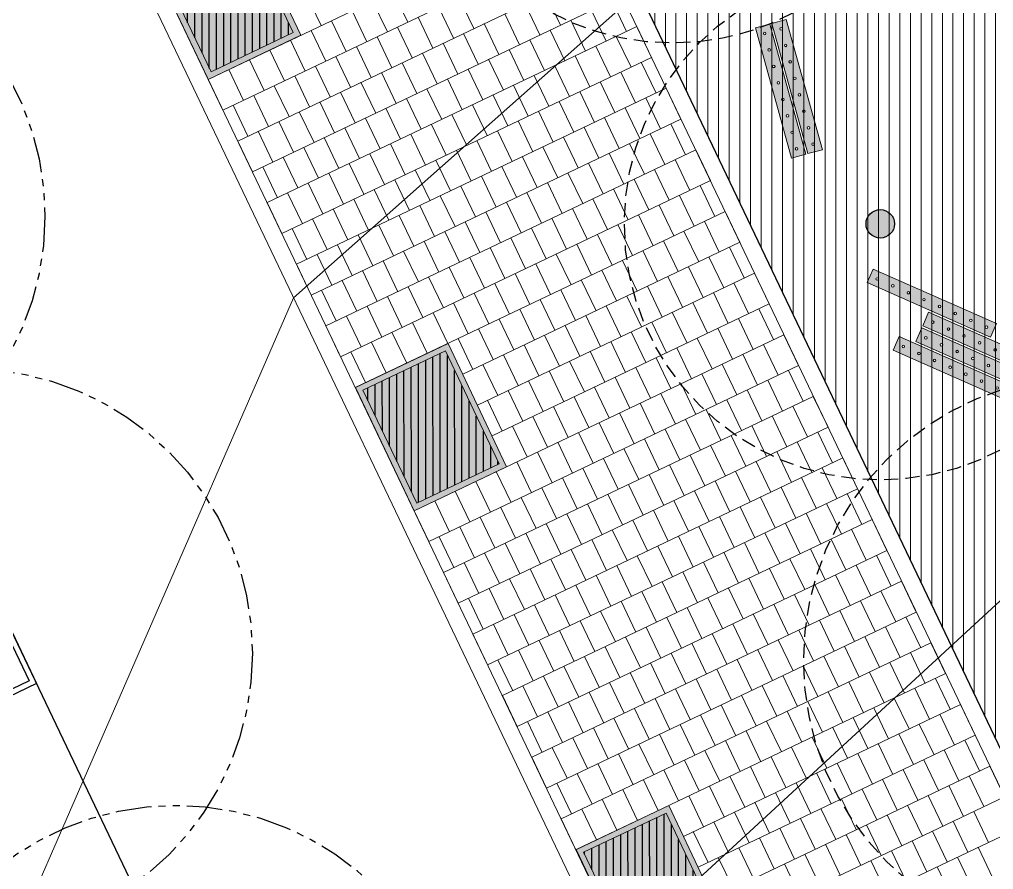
# Model space of a CAD drawing. Header units: metres. Extents: x 678805 to 1359287, y 2747329 to 5497370.
# Drawn here: x 679621.36 to 679638.48, y 2748601.5 to 2748616.43 of the extents above; entities that cross this region are included whole.
import ezdxf
from ezdxf.enums import TextEntityAlignment as Align

# ---------------------------------------------------------------- set-up
doc = ezdxf.new("R2010")
doc.units = ezdxf.units.M
for name, pattern in [('XREF_MON_EIT SUPPORT$0$HIDDEN', [0.375, 0.25, -0.125]), ('XREF_MON_EIT SUPPORT$0$LIM ACERAS$0$PHANTOM2', [1.25, 0.625, -0.125, 0.125, -0.125, 0.125, -0.125]), ('XREF_MON_SFT_TREES$0$HIDDEN', [0.375, 0.25, -0.125])]:
    doc.linetypes.add(name, pattern=pattern)
for name, color, linetype in [('00_XREF_MON_HSC_PAVEMENT', 7, 'Continuous'), ('00_XREF_TWQ_BUILDINGS', 7, 'Continuous'), ('00_XREF_TWQ_SFT_TREES', 7, 'Continuous'), ('00_XREF_TWQ_URBAN CONTEXT', 7, 'Continuous'), ('XREF_MON_EIT SUPPORT$0$02-L-Material Change', 253, 'Continuous'), ('XREF_MON_EIT SUPPORT$0$L-Límite Acera', 9, 'Continuous'), ('XREF_MON_EIT SUPPORT$0$SL_TREE_CANOPY_', 254, 'XREF_MON_EIT SUPPORT$0$HIDDEN'), ('XREF_MON_EIT SUPPORT$0$SL_TREE_TRUNK_', 254, 'Continuous'), ('XREF_MON_EIT SUPPORT$0$SL_Trees_out_of_scope_', 254, 'Continuous'), ('XREF_MON_GENERAL_LAYOUT$0$02-L-Edge Line Step -10cm', 6, 'Continuous'), ('XREF_MON_HSC_PAVEMENT$0$03-TR-Tree Pit_Green', 74, 'Continuous'), ('XREF_MON_SFT_TREES$0$SL_TREE_CANOPY', 251, 'XREF_MON_SFT_TREES$0$HIDDEN'), ('XREF_MON_SFT_TREES$0$SL_TREE_TRUNK', 251, 'Continuous'), ('XREF_MON_URBAN CONTEXT$0$XREF_MON_EIT SUPPORT', 7, 'Continuous')]:
    doc.layers.add(name, color=color, linetype=linetype)
for name, color, linetype, true_color in [('02-L-Waterfeatures 01', 7, 'Continuous', 0x4da6ff), ('XREF_MON_HSC_PAVEMENT$0$03-TR-Tree Pit_White', 7, 'Continuous', 0xfcfcfc), ('XREF_MON_SFT_TREES$0$SL_TREE_CERCIDIUM_FLORIDUM', 7, 'Continuous', 0xe0e000), ('XREF_MON_SFT_TREES$0$SL_TREE_ZIZIPHUS_SPINA', 7, 'Continuous', 0xc6d408)]:
    doc.layers.add(name, color=color, linetype=linetype, true_color=true_color)
for name, color, linetype, lineweight in [('XREF_MON_GENERAL_LAYOUT$0$02-L-Level Curves 0.25-0.75m', 33, 'Continuous', 5), ('XREF_MON_GENERAL_LAYOUT$0$02-L-Material Change', 251, 'Continuous', 5), ('XREF_MON_GENERAL_LAYOUT$0$04-BK-Tree Pit', 6, 'Continuous', 5), ('XREF_MON_HSC_FURNITURE$0$03-PG-CBIncluded', 8, 'Continuous', 5), ('XREF_MON_HSC_PAVEMENT$0$04-BK-Tree Pit', 6, 'Continuous', 5)]:
    doc.layers.add(name, color=color, linetype=linetype, lineweight=lineweight)
for name, color, linetype, lineweight, true_color in [('XREF_MON_HSC_PAVEMENT$0$02-L-Joints-Paviment_07_Precast Concrete Blocks 60X40', 7, 'Continuous', 5, 0x999999), ('XREF_MON_HSC_PAVEMENT$0$03-TR-Pavement_01_Compacted Ground', 7, 'Continuous', 5, 0x5a4f30), ('XREF_MON_HSC_PAVEMENT$0$03-TR-Pavement_07_Precast Concrete Blocks 60X40', 7, 'Continuous', 5, 0x999999)]:
    doc.layers.add(name, color=color, linetype=linetype, lineweight=lineweight, true_color=true_color)
doc.layers.get('XREF_MON_SFT_TREES$0$SL_TREE_CERCIDIUM_FLORIDUM').off()
doc.layers.get('XREF_MON_SFT_TREES$0$SL_TREE_ZIZIPHUS_SPINA').off()
doc.styles.add('XREF_MON_GENERAL_LAYOUT$0$Standard', font='arial.ttf')

# ---------------------------------------------------------------- blocks, each defined once
blk = doc.blocks.new('XREF_MON_EIT SUPPORT$0$ALCORQUE 1.8X1.8 con borde')
at = {"layer": 'XREF_MON_EIT SUPPORT$0$02-L-Material Change', "color": 254}
for points in [[(679587.386, 2748672.469), (679589.192, 2748673.329), (679590.051, 2748671.523), (679588.245, 2748670.663), (679587.386, 2748672.469)], [(679587.519, 2748672.422), (679589.145, 2748673.195), (679589.918, 2748671.57), (679588.293, 2748670.796), (679587.519, 2748672.422)]]:
    blk.add_lwpolyline(points, dxfattribs=at)
blk = doc.blocks.new('XREF_MON_EIT SUPPORT$0$trees_outofboundaries')
at = {"layer": 'XREF_MON_EIT SUPPORT$0$SL_TREE_TRUNK_'}
h = blk.add_hatch(color=256, dxfattribs=at)
h.dxf.hatch_style = 1
edge = h.paths.add_edge_path()
edge.add_arc((0, 0), 0.25, 0, 360)
at = {"layer": 'XREF_MON_EIT SUPPORT$0$SL_TREE_CANOPY_', "linetype": 'XREF_MON_EIT SUPPORT$0$LIM ACERAS$0$PHANTOM2'}
blk.add_circle((0, 0), 5, dxfattribs=at)
at = {"layer": 'XREF_MON_EIT SUPPORT$0$SL_TREE_TRUNK_'}
blk.add_circle((0, 0), 0.25, dxfattribs=at)
blk = doc.blocks.new('XREF_MON_EIT SUPPORT')
at = {"layer": 'XREF_MON_EIT SUPPORT$0$L-Límite Acera'}
blk.add_lwpolyline([(679661.275, 2748521.8), (679593.359, 2748664.016)], dxfattribs=at)
at = {"layer": 'XREF_MON_EIT SUPPORT$0$02-L-Material Change', "color": 254, "rotation": 0.08615458346817939}
blk.add_blockref('XREF_MON_EIT SUPPORT$0$ALCORQUE 1.8X1.8 con borde', (4165.498, -1085.54), dxfattribs=at)
at = {"layer": 'XREF_MON_EIT SUPPORT$0$SL_Trees_out_of_scope_'}
for p in [(679616.803, 2748612.973), (679620.451, 2748605.296), (679624.107, 2748597.622)]:
    blk.add_blockref('XREF_MON_EIT SUPPORT$0$trees_outofboundaries', p, dxfattribs=at)
blk = doc.blocks.new('XREF_MON_URBAN CONTEXT')
at = {"layer": 'XREF_MON_URBAN CONTEXT$0$XREF_MON_EIT SUPPORT'}
blk.add_blockref('XREF_MON_EIT SUPPORT', (0, 0), dxfattribs=at)
blk = doc.blocks.new('XREF_MON_SFT_TREES$0$Ziziphus_spina_christi')
h = blk.add_hatch()
h.set_pattern_fill('ANSI31', color=256, scale=0.1)
edge = h.paths.add_edge_path()
edge.add_arc((0, 0), 5, 0, 360)
at = {"layer": 'XREF_MON_SFT_TREES$0$SL_TREE_TRUNK'}
h = blk.add_hatch(color=256, dxfattribs=at)
h.dxf.hatch_style = 1
edge = h.paths.add_edge_path()
edge.add_arc((0, 0), 0.25, 0, 360)
at = {"layer": 'XREF_MON_SFT_TREES$0$SL_TREE_CANOPY', "linetype": 'XREF_MON_SFT_TREES$0$HIDDEN'}
blk.add_circle((0, 0), 5, dxfattribs=at)
at = {"layer": 'XREF_MON_SFT_TREES$0$SL_TREE_TRUNK'}
blk.add_circle((0, 0), 0.25, dxfattribs=at)
blk = doc.blocks.new('XREF_MON_SFT_TREES$0$cercidium_floridum')
h = blk.add_hatch()
h.set_pattern_fill('ANSI31', color=256, scale=0.1)
edge = h.paths.add_edge_path()
edge.add_arc((0, 0), 4.5, -25.4481, 334.5519)
at = {"layer": 'XREF_MON_SFT_TREES$0$SL_TREE_TRUNK'}
h = blk.add_hatch(color=256, dxfattribs=at)
h.dxf.hatch_style = 1
edge = h.paths.add_edge_path()
edge.add_arc((0, 0), 0.25, 0, 360)
at = {"layer": 'XREF_MON_SFT_TREES$0$SL_TREE_CANOPY', "linetype": 'XREF_MON_SFT_TREES$0$HIDDEN'}
blk.add_circle((0, 0), 4.5, dxfattribs=at)
at = {"layer": 'XREF_MON_SFT_TREES$0$SL_TREE_TRUNK'}
blk.add_circle((0, 0), 0.25, dxfattribs=at)
blk = doc.blocks.new('XREF_MON_SFT_TREES')
at = {"layer": 'XREF_MON_SFT_TREES$0$SL_TREE_CERCIDIUM_FLORIDUM', "rotation": 25.44812939262281}
for p in [(679632.839, 2748620.516), (679636.491, 2748612.841)]:
    blk.add_blockref('XREF_MON_SFT_TREES$0$cercidium_floridum', p, dxfattribs=at)
at = {"layer": 'XREF_MON_SFT_TREES$0$SL_TREE_ZIZIPHUS_SPINA', "rotation": 25.44812939262281}
blk.add_blockref('XREF_MON_SFT_TREES$0$Ziziphus_spina_christi', (679640.144, 2748605.166), dxfattribs=at)
blk = doc.blocks.new('XREF_MON_HSC_PAVEMENT$0$ALCORQUE RECTANGULAR')
at = {"layer": 'XREF_MON_HSC_PAVEMENT$0$03-TR-Tree Pit_Green', "ltscale": 0.3}
h = blk.add_hatch(dxfattribs=at)
h.set_pattern_fill('ANSI31', color=256, scale=0.04, angle=-45)
h.set_pattern_definition([(360, (-2068898.16958, 3428624.0145), (3e-17, 0.127), [])])
h.paths.add_polyline_path([(679903.391, 2748647.421), (679902.702, 2748648.869), (679904.689, 2748649.814), (679905.377, 2748648.367)])
at = {"layer": 'XREF_MON_HSC_PAVEMENT$0$03-TR-Tree Pit_White'}
h = blk.add_hatch(color=256, dxfattribs=at)
h.dxf.hatch_style = 1
h.paths.add_polyline_path([(679903.344, 2748647.288), (679902.569, 2748648.916), (679904.736, 2748649.947), (679905.511, 2748648.319)])
blk = doc.blocks.new('XREF_MON_HSC_PAVEMENT')
at = {"layer": 'XREF_MON_HSC_PAVEMENT$0$03-TR-Pavement_01_Compacted Ground', "linetype": 'Continuous'}
h = blk.add_hatch(dxfattribs=at)
h.set_pattern_fill('ANSI31', color=256, scale=0.059, angle=45)
h.set_pattern_definition([(90, (652974.11672, 2717198.73223), (-0.187325, 0), [])])
h.paths.add_polyline_path([(679627.965, 2748648.126), (679619.306, 2748644.028), (679624.438, 2748633.281), (679643.219, 2748642.218), (679635.325, 2748666.118), (679612.376, 2748658.539), (679613.109, 2748657.004), (679621.777, 2748661.129)])
h.paths.add_polyline_path([(679643.184, 2748627.108), (679645.247, 2748622.773), (679640.913, 2748620.711), (679638.85, 2748625.045)])
h.paths.add_polyline_path([(679649.344, 2748581.128), (679662.013, 2748585.317), (679645.021, 2748636.762), (679626.168, 2748629.658)])
at = {"layer": 'XREF_MON_HSC_PAVEMENT$0$02-L-Joints-Paviment_07_Precast Concrete Blocks 60X40'}
for points in [[(679626.404, 2748616.866), (679626.662, 2748616.325)], [(679627.926, 2748616.926), (679628.185, 2748616.385)], [(679629.088, 2748616.814), (679629.346, 2748616.273)], [(679630.611, 2748616.875), (679630.869, 2748616.333)], [(679627.565, 2748616.754), (679627.824, 2748616.213)], [(679628.727, 2748616.643), (679628.985, 2748616.101)], [(679630.249, 2748616.703), (679630.508, 2748616.161)], [(679631.772, 2748616.763), (679632.031, 2748616.221)], [(679627.204, 2748616.582), (679627.463, 2748616.041)], [(679628.366, 2748616.471), (679628.624, 2748615.929)], [(679629.888, 2748616.531), (679630.147, 2748615.989)], [(679631.411, 2748616.591), (679631.67, 2748616.049)], [(679626.843, 2748616.41), (679627.101, 2748615.869)], [(679628.004, 2748616.299), (679628.263, 2748615.757)], [(679629.527, 2748616.359), (679629.786, 2748615.817)], [(679631.05, 2748616.419), (679631.308, 2748615.878)], [(679632.211, 2748616.307), (679632.47, 2748615.766)], [(679626.482, 2748616.239), (679626.74, 2748615.697)], [(679627.643, 2748616.127), (679627.902, 2748615.585)], [(679629.166, 2748616.187), (679629.424, 2748615.646)], [(679630.689, 2748616.247), (679630.947, 2748615.706)], [(679631.85, 2748616.135), (679632.109, 2748615.594)], [(679626.12, 2748616.067), (679626.379, 2748615.525)], [(679627.282, 2748615.955), (679627.541, 2748615.414)], [(679628.805, 2748616.015), (679629.063, 2748615.474)], [(679630.327, 2748616.075), (679630.586, 2748615.534)], [(679631.489, 2748615.964), (679631.748, 2748615.422)], [(679625.759, 2748615.895), (679626.018, 2748615.353)], [(679626.921, 2748615.783), (679627.179, 2748615.242)], [(679628.444, 2748615.843), (679628.702, 2748615.302)], [(679629.966, 2748615.903), (679630.225, 2748615.362)], [(679631.128, 2748615.792), (679631.386, 2748615.25)], [(679625.398, 2748615.723), (679625.657, 2748615.182)], [(679626.56, 2748615.611), (679626.818, 2748615.07)], [(679628.082, 2748615.671), (679628.341, 2748615.13)], [(679629.605, 2748615.732), (679629.864, 2748615.19)], [(679630.767, 2748615.62), (679631.025, 2748615.078)], [(679632.289, 2748615.68), (679632.548, 2748615.139)], [(679625.037, 2748615.551), (679625.295, 2748615.01)], [(679626.198, 2748615.439), (679626.457, 2748614.898)], [(679627.721, 2748615.5), (679627.98, 2748614.958)], [(679629.244, 2748615.56), (679629.502, 2748615.018)], [(679630.405, 2748615.448), (679630.664, 2748614.906)], [(679631.928, 2748615.508), (679632.187, 2748614.967)], [(679624.676, 2748615.379), (679624.934, 2748614.838)], [(679625.837, 2748615.267), (679626.096, 2748614.726)], [(679627.36, 2748615.328), (679627.619, 2748614.786)], [(679628.883, 2748615.388), (679629.141, 2748614.846)], [(679630.044, 2748615.276), (679630.303, 2748614.735)], [(679631.567, 2748615.336), (679631.825, 2748614.795)], [(679625.476, 2748615.096), (679625.735, 2748614.554)], [(679626.999, 2748615.156), (679627.257, 2748614.614)], [(679628.521, 2748615.216), (679628.78, 2748614.674)], [(679629.683, 2748615.104), (679629.942, 2748614.563)], [(679631.206, 2748615.164), (679631.464, 2748614.623)], [(679632.728, 2748615.224), (679632.987, 2748614.683)], [(679625.115, 2748614.924), (679625.373, 2748614.382)], [(679626.638, 2748614.984), (679626.896, 2748614.442)], [(679628.16, 2748615.044), (679628.419, 2748614.503)], [(679629.322, 2748614.932), (679629.58, 2748614.391)], [(679630.845, 2748614.992), (679631.103, 2748614.451)], [(679632.367, 2748615.053), (679632.626, 2748614.511)], [(679626.276, 2748614.812), (679626.535, 2748614.271)], [(679627.799, 2748614.872), (679628.058, 2748614.331)], [(679628.961, 2748614.76), (679629.219, 2748614.219)], [(679630.483, 2748614.821), (679630.742, 2748614.279)], [(679632.006, 2748614.881), (679632.265, 2748614.339)], [(679625.915, 2748614.64), (679626.174, 2748614.099)], [(679627.438, 2748614.7), (679627.696, 2748614.159)], [(679628.599, 2748614.589), (679628.858, 2748614.047)], [(679630.122, 2748614.649), (679630.381, 2748614.107)], [(679631.645, 2748614.709), (679631.903, 2748614.167)], [(679632.806, 2748614.597), (679633.065, 2748614.056)], [(679625.554, 2748614.468), (679625.813, 2748613.927)], [(679627.077, 2748614.528), (679627.335, 2748613.987)], [(679628.238, 2748614.417), (679628.497, 2748613.875)], [(679629.761, 2748614.477), (679630.02, 2748613.935)], [(679631.284, 2748614.537), (679631.542, 2748613.995)], [(679632.445, 2748614.425), (679632.704, 2748613.884)], [(679625.193, 2748614.296), (679625.451, 2748613.755)], [(679626.716, 2748614.357), (679626.974, 2748613.815)], [(679627.877, 2748614.245), (679628.136, 2748613.703)], [(679629.4, 2748614.305), (679629.658, 2748613.763)], [(679630.923, 2748614.365), (679631.181, 2748613.824)], [(679632.084, 2748614.253), (679632.343, 2748613.712)], [(679626.354, 2748614.185), (679626.613, 2748613.643)], [(679627.516, 2748614.073), (679627.774, 2748613.531)], [(679629.039, 2748614.133), (679629.297, 2748613.592)], [(679630.561, 2748614.193), (679630.82, 2748613.652)], [(679631.723, 2748614.081), (679631.981, 2748613.54)], [(679633.246, 2748614.142), (679633.504, 2748613.6)], [(679625.993, 2748614.013), (679626.252, 2748613.471)], [(679627.155, 2748613.901), (679627.413, 2748613.36)], [(679628.677, 2748613.961), (679628.936, 2748613.42)], [(679630.2, 2748614.021), (679630.459, 2748613.48)], [(679631.362, 2748613.91), (679631.62, 2748613.368)], [(679632.884, 2748613.97), (679633.143, 2748613.428)], [(679625.632, 2748613.841), (679625.891, 2748613.299)], [(679626.793, 2748613.729), (679627.052, 2748613.188)], [(679628.316, 2748613.789), (679628.575, 2748613.248)], [(679629.839, 2748613.849), (679630.098, 2748613.308)], [(679631, 2748613.738), (679631.259, 2748613.196)], [(679632.523, 2748613.798), (679632.782, 2748613.256)], [(679626.432, 2748613.557), (679626.691, 2748613.016)], [(679627.955, 2748613.617), (679628.214, 2748613.076)], [(679629.478, 2748613.678), (679629.736, 2748613.136)], [(679630.639, 2748613.566), (679630.898, 2748613.024)], [(679632.162, 2748613.626), (679632.421, 2748613.085)], [(679626.071, 2748613.385), (679626.33, 2748612.844)], [(679627.594, 2748613.446), (679627.852, 2748612.904)], [(679629.117, 2748613.506), (679629.375, 2748612.964)], [(679630.278, 2748613.394), (679630.537, 2748612.852)], [(679631.801, 2748613.454), (679632.059, 2748612.913)], [(679633.324, 2748613.514), (679633.582, 2748612.973)], [(679625.71, 2748613.214), (679625.968, 2748612.672)], [(679627.233, 2748613.274), (679627.491, 2748612.732)], [(679628.755, 2748613.334), (679629.014, 2748612.792)], [(679629.917, 2748613.222), (679630.175, 2748612.681)], [(679631.44, 2748613.282), (679631.698, 2748612.741)], [(679632.962, 2748613.342), (679633.221, 2748612.801)], [(679626.871, 2748613.102), (679627.13, 2748612.56)], [(679628.394, 2748613.162), (679628.653, 2748612.62)], [(679629.556, 2748613.05), (679629.814, 2748612.509)], [(679631.078, 2748613.11), (679631.337, 2748612.569)], [(679632.601, 2748613.17), (679632.86, 2748612.629)], [(679633.763, 2748613.059), (679634.021, 2748612.517)], [(679626.51, 2748612.93), (679626.769, 2748612.388)], [(679628.033, 2748612.99), (679628.292, 2748612.449)], [(679629.195, 2748612.878), (679629.453, 2748612.337)], [(679630.717, 2748612.938), (679630.976, 2748612.397)], [(679632.24, 2748612.999), (679632.499, 2748612.457)], [(679633.402, 2748612.887), (679633.66, 2748612.345)], [(679626.149, 2748612.758), (679626.408, 2748612.217)], [(679627.672, 2748612.818), (679627.93, 2748612.277)], [(679628.833, 2748612.706), (679629.092, 2748612.165)], [(679630.356, 2748612.767), (679630.615, 2748612.225)], [(679631.879, 2748612.827), (679632.137, 2748612.285)], [(679633.04, 2748612.715), (679633.299, 2748612.174)], [(679627.311, 2748612.646), (679627.569, 2748612.105)], [(679628.472, 2748612.535), (679628.731, 2748611.993)], [(679629.995, 2748612.595), (679630.253, 2748612.053)], [(679631.518, 2748612.655), (679631.776, 2748612.113)], [(679632.679, 2748612.543), (679632.938, 2748612.002)], [(679626.949, 2748612.474), (679627.208, 2748611.933)], [(679628.111, 2748612.363), (679628.37, 2748611.821)], [(679629.634, 2748612.423), (679629.892, 2748611.881)], [(679631.156, 2748612.483), (679631.415, 2748611.942)], [(679632.318, 2748612.371), (679632.577, 2748611.83)], [(679633.841, 2748612.431), (679634.099, 2748611.89)], [(679626.588, 2748612.303), (679626.847, 2748611.761)], [(679627.75, 2748612.191), (679628.008, 2748611.649)], [(679629.273, 2748612.251), (679629.531, 2748611.709)], [(679630.795, 2748612.311), (679631.054, 2748611.77)], [(679631.957, 2748612.199), (679632.215, 2748611.658)], [(679633.479, 2748612.259), (679633.738, 2748611.718)], [(679626.227, 2748612.131), (679626.486, 2748611.589)], [(679627.389, 2748612.019), (679627.647, 2748611.477)], [(679628.911, 2748612.079), (679629.17, 2748611.538)], [(679630.434, 2748612.139), (679630.693, 2748611.598)], [(679631.596, 2748612.027), (679631.854, 2748611.486)], [(679633.118, 2748612.088), (679633.377, 2748611.546)], [(679627.027, 2748611.847), (679627.286, 2748611.306)], [(679628.55, 2748611.907), (679628.809, 2748611.366)], [(679630.073, 2748611.967), (679630.331, 2748611.426)], [(679631.234, 2748611.856), (679631.493, 2748611.314)], [(679632.757, 2748611.916), (679633.016, 2748611.374)], [(679634.28, 2748611.976), (679634.538, 2748611.434)], [(679626.666, 2748611.675), (679626.925, 2748611.134)], [(679628.189, 2748611.735), (679628.447, 2748611.194)], [(679629.712, 2748611.795), (679629.97, 2748611.254)], [(679630.873, 2748611.684), (679631.132, 2748611.142)], [(679632.396, 2748611.744), (679632.654, 2748611.202)], [(679633.919, 2748611.804), (679634.177, 2748611.263)], [(679627.828, 2748611.563), (679628.086, 2748611.022)], [(679629.35, 2748611.624), (679629.609, 2748611.082)], [(679630.512, 2748611.512), (679630.771, 2748610.97)], [(679632.035, 2748611.572), (679632.293, 2748611.031)], [(679633.557, 2748611.632), (679633.816, 2748611.091)], [(679627.467, 2748611.392), (679627.725, 2748610.85)], [(679628.989, 2748611.452), (679629.248, 2748610.91)], [(679630.151, 2748611.34), (679630.409, 2748610.799)], [(679631.674, 2748611.4), (679631.932, 2748610.859)], [(679633.196, 2748611.46), (679633.455, 2748610.919)], [(679634.358, 2748611.348), (679634.616, 2748610.807)], [(679627.105, 2748611.22), (679627.364, 2748610.678)], [(679628.628, 2748611.28), (679628.887, 2748610.738)], [(679629.79, 2748611.168), (679630.048, 2748610.627)], [(679631.312, 2748611.228), (679631.571, 2748610.687)], [(679632.835, 2748611.288), (679633.094, 2748610.747)], [(679633.997, 2748611.177), (679634.255, 2748610.635)], [(679626.744, 2748611.048), (679627.003, 2748610.506)], [(679628.267, 2748611.108), (679628.525, 2748610.566)], [(679629.428, 2748610.996), (679629.687, 2748610.455)], [(679630.951, 2748611.056), (679631.21, 2748610.515)], [(679632.474, 2748611.116), (679632.732, 2748610.575)], [(679633.635, 2748611.005), (679633.894, 2748610.463)], [(679627.906, 2748610.936), (679628.164, 2748610.395)], [(679629.067, 2748610.824), (679629.326, 2748610.283)], [(679630.59, 2748610.884), (679630.849, 2748610.343)], [(679632.113, 2748610.945), (679632.371, 2748610.403)], [(679633.274, 2748610.833), (679633.533, 2748610.291)], [(679634.797, 2748610.893), (679635.056, 2748610.352)], [(679627.545, 2748610.764), (679627.803, 2748610.223)], [(679630.229, 2748610.713), (679630.487, 2748610.171)], [(679631.752, 2748610.773), (679632.01, 2748610.231)], [(679632.913, 2748610.661), (679633.172, 2748610.12)], [(679634.436, 2748610.721), (679634.694, 2748610.18)], [(679627.183, 2748610.592), (679627.442, 2748610.051)], [(679629.868, 2748610.541), (679630.126, 2748609.999)], [(679631.39, 2748610.601), (679631.649, 2748610.059)], [(679632.552, 2748610.489), (679632.81, 2748609.948)], [(679634.075, 2748610.549), (679634.333, 2748610.008)], [(679629.506, 2748610.369), (679629.765, 2748609.827)], [(679631.029, 2748610.429), (679631.288, 2748609.888)], [(679632.191, 2748610.317), (679632.449, 2748609.776)], [(679633.713, 2748610.377), (679633.972, 2748609.836)], [(679630.668, 2748610.257), (679630.927, 2748609.716)], [(679631.829, 2748610.145), (679632.088, 2748609.604)], [(679633.352, 2748610.205), (679633.611, 2748609.664)], [(679634.875, 2748610.266), (679635.133, 2748609.724)], [(679630.307, 2748610.085), (679630.565, 2748609.544)], [(679631.468, 2748609.973), (679631.727, 2748609.432)], [(679632.991, 2748610.034), (679633.25, 2748609.492)], [(679634.514, 2748610.094), (679634.772, 2748609.552)], [(679629.946, 2748609.913), (679630.204, 2748609.372)], [(679631.107, 2748609.802), (679631.366, 2748609.26)], [(679632.63, 2748609.862), (679632.888, 2748609.32)], [(679634.153, 2748609.922), (679634.411, 2748609.38)], [(679635.314, 2748609.81), (679635.573, 2748609.269)], [(679629.584, 2748609.741), (679629.843, 2748609.2)], [(679630.746, 2748609.63), (679631.004, 2748609.088)], [(679632.269, 2748609.69), (679632.527, 2748609.148)], [(679633.791, 2748609.75), (679634.05, 2748609.209)], [(679634.953, 2748609.638), (679635.211, 2748609.097)], [(679630.385, 2748609.458), (679630.643, 2748608.916)], [(679631.907, 2748609.518), (679632.166, 2748608.977)], [(679633.43, 2748609.578), (679633.689, 2748609.037)], [(679634.592, 2748609.466), (679634.85, 2748608.925)], [(679630.024, 2748609.286), (679630.282, 2748608.745)], [(679631.546, 2748609.346), (679631.805, 2748608.805)], [(679633.069, 2748609.406), (679633.328, 2748608.865)], [(679634.231, 2748609.295), (679634.489, 2748608.753)], [(679631.185, 2748609.174), (679631.444, 2748608.633)], [(679632.708, 2748609.234), (679632.966, 2748608.693)], [(679633.869, 2748609.123), (679634.128, 2748608.581)], [(679635.392, 2748609.183), (679635.651, 2748608.641)], [(679630.824, 2748609.002), (679631.082, 2748608.461)], [(679632.347, 2748609.062), (679632.605, 2748608.521)], [(679633.508, 2748608.951), (679633.767, 2748608.409)], [(679635.031, 2748609.011), (679635.289, 2748608.469)], [(679630.463, 2748608.83), (679630.721, 2748608.289)], [(679631.985, 2748608.891), (679632.244, 2748608.349)], [(679633.147, 2748608.779), (679633.406, 2748608.237)], [(679634.67, 2748608.839), (679634.928, 2748608.298)], [(679635.831, 2748608.727), (679636.09, 2748608.186)], [(679630.101, 2748608.659), (679630.36, 2748608.117)], [(679631.624, 2748608.719), (679631.883, 2748608.177)], [(679632.786, 2748608.607), (679633.044, 2748608.066)], [(679634.308, 2748608.667), (679634.567, 2748608.126)], [(679635.47, 2748608.555), (679635.729, 2748608.014)], [(679629.74, 2748608.487), (679629.999, 2748607.945)], [(679631.263, 2748608.547), (679631.522, 2748608.005)], [(679632.425, 2748608.435), (679632.683, 2748607.894)], [(679633.947, 2748608.495), (679634.206, 2748607.954)], [(679635.109, 2748608.384), (679635.367, 2748607.842)], [(679629.379, 2748608.315), (679629.638, 2748607.773)], [(679630.902, 2748608.375), (679631.16, 2748607.834)], [(679632.063, 2748608.263), (679632.322, 2748607.722)], [(679633.586, 2748608.323), (679633.845, 2748607.782)], [(679629.018, 2748608.143), (679629.276, 2748607.602)], [(679630.541, 2748608.203), (679630.799, 2748607.662)], [(679631.702, 2748608.091), (679631.961, 2748607.55)], [(679633.225, 2748608.152), (679633.483, 2748607.61)], [(679634.748, 2748608.212), (679635.006, 2748607.67)], [(679635.909, 2748608.1), (679636.168, 2748607.558)], [(679628.657, 2748607.971), (679628.915, 2748607.43)], [(679630.179, 2748608.031), (679630.438, 2748607.49)], [(679631.341, 2748607.919), (679631.6, 2748607.378)], [(679632.864, 2748607.98), (679633.122, 2748607.438)], [(679634.386, 2748608.04), (679634.645, 2748607.498)], [(679635.548, 2748607.928), (679635.807, 2748607.387)], [(679628.296, 2748607.799), (679628.554, 2748607.258)], [(679629.818, 2748607.859), (679630.077, 2748607.318)], [(679630.98, 2748607.748), (679631.238, 2748607.206)], [(679632.503, 2748607.808), (679632.761, 2748607.266)], [(679634.025, 2748607.868), (679634.284, 2748607.326)], [(679635.187, 2748607.756), (679635.445, 2748607.215)], [(679629.457, 2748607.687), (679629.716, 2748607.146)], [(679630.619, 2748607.576), (679630.877, 2748607.034)], [(679632.141, 2748607.636), (679632.4, 2748607.094)], [(679633.664, 2748607.696), (679633.923, 2748607.155)], [(679634.826, 2748607.584), (679635.084, 2748607.043)], [(679636.348, 2748607.644), (679636.607, 2748607.103)], [(679629.096, 2748607.516), (679629.354, 2748606.974)], [(679630.257, 2748607.404), (679630.516, 2748606.862)], [(679631.78, 2748607.464), (679632.039, 2748606.923)], [(679633.303, 2748607.524), (679633.561, 2748606.983)], [(679634.464, 2748607.412), (679634.723, 2748606.871)], [(679635.987, 2748607.473), (679636.246, 2748606.931)], [(679628.735, 2748607.344), (679628.993, 2748606.802)], [(679629.896, 2748607.232), (679630.155, 2748606.691)], [(679631.419, 2748607.292), (679631.678, 2748606.751)], [(679632.942, 2748607.352), (679633.2, 2748606.811)], [(679634.103, 2748607.241), (679634.362, 2748606.699)], [(679635.626, 2748607.301), (679635.885, 2748606.759)], [(679629.535, 2748607.06), (679629.794, 2748606.519)], [(679631.058, 2748607.12), (679631.316, 2748606.579)], [(679632.581, 2748607.18), (679632.839, 2748606.639)], [(679633.742, 2748607.069), (679634.001, 2748606.527)], [(679635.265, 2748607.129), (679635.523, 2748606.587)], [(679636.426, 2748607.017), (679636.685, 2748606.476)], [(679629.174, 2748606.888), (679629.432, 2748606.347)], [(679630.697, 2748606.948), (679630.955, 2748606.407)], [(679632.219, 2748607.009), (679632.478, 2748606.467)], [(679633.381, 2748606.897), (679633.639, 2748606.355)], [(679634.904, 2748606.957), (679635.162, 2748606.415)], [(679636.065, 2748606.845), (679636.324, 2748606.304)], [(679628.813, 2748606.716), (679629.071, 2748606.175)], [(679630.335, 2748606.776), (679630.594, 2748606.235)], [(679631.858, 2748606.837), (679632.117, 2748606.295)], [(679633.02, 2748606.725), (679633.278, 2748606.183)], [(679634.542, 2748606.785), (679634.801, 2748606.244)], [(679635.704, 2748606.673), (679635.962, 2748606.132)], [(679629.974, 2748606.605), (679630.233, 2748606.063)], [(679631.497, 2748606.665), (679631.755, 2748606.123)], [(679632.658, 2748606.553), (679632.917, 2748606.012)], [(679634.181, 2748606.613), (679634.44, 2748606.072)], [(679635.343, 2748606.501), (679635.601, 2748605.96)], [(679636.865, 2748606.562), (679637.124, 2748606.02)], [(679629.613, 2748606.433), (679629.872, 2748605.891)], [(679631.136, 2748606.493), (679631.394, 2748605.951)], [(679632.297, 2748606.381), (679632.556, 2748605.84)], [(679633.82, 2748606.441), (679634.079, 2748605.9)], [(679634.982, 2748606.33), (679635.24, 2748605.788)], [(679636.504, 2748606.39), (679636.763, 2748605.848)], [(679629.252, 2748606.261), (679629.51, 2748605.719)], [(679630.775, 2748606.321), (679631.033, 2748605.78)], [(679631.936, 2748606.209), (679632.195, 2748605.668)], [(679633.459, 2748606.269), (679633.717, 2748605.728)], [(679634.62, 2748606.158), (679634.879, 2748605.616)], [(679636.143, 2748606.218), (679636.402, 2748605.676)], [(679630.413, 2748606.149), (679630.672, 2748605.608)], [(679631.575, 2748606.037), (679631.833, 2748605.496)], [(679633.098, 2748606.098), (679633.356, 2748605.556)], [(679634.259, 2748605.986), (679634.518, 2748605.444)], [(679635.782, 2748606.046), (679636.04, 2748605.504)], [(679630.052, 2748605.977), (679630.311, 2748605.436)], [(679631.214, 2748605.866), (679631.472, 2748605.324)], [(679632.736, 2748605.926), (679632.995, 2748605.384)], [(679635.421, 2748605.874), (679635.679, 2748605.333)], [(679636.943, 2748605.934), (679637.202, 2748605.393)], [(679629.691, 2748605.805), (679629.95, 2748605.264)], [(679630.853, 2748605.694), (679631.111, 2748605.152)], [(679632.375, 2748605.754), (679632.634, 2748605.212)], [(679633.898, 2748605.814), (679634.157, 2748605.272)], [(679635.06, 2748605.702), (679635.318, 2748605.161)], [(679636.582, 2748605.762), (679636.841, 2748605.221)], [(679629.33, 2748605.633), (679629.588, 2748605.092)], [(679630.491, 2748605.522), (679630.75, 2748604.98)], [(679632.014, 2748605.582), (679632.273, 2748605.04)], [(679633.537, 2748605.642), (679633.795, 2748605.101)], [(679634.698, 2748605.53), (679634.957, 2748604.989)], [(679636.221, 2748605.59), (679636.48, 2748605.049)], [(679637.383, 2748605.479), (679637.641, 2748604.937)], [(679630.13, 2748605.35), (679630.389, 2748604.808)], [(679631.653, 2748605.41), (679631.911, 2748604.869)], [(679633.176, 2748605.47), (679633.434, 2748604.929)], [(679634.337, 2748605.358), (679634.596, 2748604.817)], [(679635.86, 2748605.419), (679636.118, 2748604.877)], [(679637.021, 2748605.307), (679637.28, 2748604.765)], [(679629.769, 2748605.178), (679630.028, 2748604.637)], [(679631.292, 2748605.238), (679631.55, 2748604.697)], [(679632.814, 2748605.298), (679633.073, 2748604.757)], [(679633.976, 2748605.187), (679634.235, 2748604.645)], [(679635.499, 2748605.247), (679635.757, 2748604.705)], [(679636.66, 2748605.135), (679636.919, 2748604.594)], [(679630.93, 2748605.066), (679631.189, 2748604.525)], [(679632.453, 2748605.126), (679632.712, 2748604.585)], [(679633.615, 2748605.015), (679633.873, 2748604.473)], [(679635.137, 2748605.075), (679635.396, 2748604.533)], [(679636.299, 2748604.963), (679636.558, 2748604.422)], [(679630.569, 2748604.894), (679630.828, 2748604.353)], [(679632.092, 2748604.955), (679632.351, 2748604.413)], [(679633.254, 2748604.843), (679633.512, 2748604.301)], [(679634.776, 2748604.903), (679635.035, 2748604.361)], [(679635.938, 2748604.791), (679636.196, 2748604.25)], [(679637.461, 2748604.851), (679637.719, 2748604.31)], [(679630.208, 2748604.723), (679630.467, 2748604.181)], [(679631.731, 2748604.783), (679631.989, 2748604.241)], [(679632.892, 2748604.671), (679633.151, 2748604.129)], [(679634.415, 2748604.731), (679634.674, 2748604.19)], [(679635.577, 2748604.619), (679635.835, 2748604.078)], [(679637.099, 2748604.679), (679637.358, 2748604.138)], [(679629.847, 2748604.551), (679630.105, 2748604.009)], [(679631.37, 2748604.611), (679631.628, 2748604.069)], [(679632.531, 2748604.499), (679632.79, 2748603.958)], [(679634.054, 2748604.559), (679634.312, 2748604.018)], [(679635.215, 2748604.447), (679635.474, 2748603.906)], [(679636.738, 2748604.508), (679636.997, 2748603.966)], [(679631.008, 2748604.439), (679631.267, 2748603.897)], [(679632.17, 2748604.327), (679632.429, 2748603.786)], [(679633.693, 2748604.387), (679633.951, 2748603.846)], [(679634.854, 2748604.276), (679635.113, 2748603.734)], [(679636.377, 2748604.336), (679636.636, 2748603.794)], [(679637.9, 2748604.396), (679638.158, 2748603.854)], [(679630.647, 2748604.267), (679630.906, 2748603.726)], [(679631.809, 2748604.155), (679632.067, 2748603.614)], [(679633.332, 2748604.215), (679633.59, 2748603.674)], [(679634.493, 2748604.104), (679634.752, 2748603.562)], [(679636.016, 2748604.164), (679636.274, 2748603.622)], [(679637.539, 2748604.224), (679637.797, 2748603.683)], [(679630.286, 2748604.095), (679630.545, 2748603.554)], [(679631.448, 2748603.983), (679631.706, 2748603.442)], [(679632.97, 2748604.044), (679633.229, 2748603.502)], [(679634.132, 2748603.932), (679634.39, 2748603.39)], [(679635.655, 2748603.992), (679635.913, 2748603.451)], [(679637.177, 2748604.052), (679637.436, 2748603.511)], [(679631.086, 2748603.812), (679631.345, 2748603.27)], [(679632.609, 2748603.872), (679632.868, 2748603.33)], [(679633.771, 2748603.76), (679634.029, 2748603.218)], [(679635.293, 2748603.82), (679635.552, 2748603.279)], [(679636.816, 2748603.88), (679637.075, 2748603.339)], [(679637.978, 2748603.768), (679638.236, 2748603.227)], [(679630.725, 2748603.64), (679630.984, 2748603.098)], [(679632.248, 2748603.7), (679632.507, 2748603.158)], [(679633.409, 2748603.588), (679633.668, 2748603.047)], [(679634.932, 2748603.648), (679635.191, 2748603.107)], [(679636.455, 2748603.708), (679636.714, 2748603.167)], [(679637.616, 2748603.597), (679637.875, 2748603.055)], [(679630.364, 2748603.468), (679630.623, 2748602.926)], [(679631.887, 2748603.528), (679632.145, 2748602.986)], [(679634.571, 2748603.476), (679634.83, 2748602.935)], [(679636.094, 2748603.536), (679636.352, 2748602.995)], [(679637.255, 2748603.425), (679637.514, 2748602.883)], [(679631.526, 2748603.356), (679631.784, 2748602.815)], [(679633.048, 2748603.416), (679633.307, 2748602.875)], [(679634.21, 2748603.304), (679634.468, 2748602.763)], [(679635.733, 2748603.365), (679635.991, 2748602.823)], [(679636.894, 2748603.253), (679637.153, 2748602.711)], [(679638.417, 2748603.313), (679638.675, 2748602.772)], [(679631.164, 2748603.184), (679631.423, 2748602.643)], [(679632.687, 2748603.244), (679632.946, 2748602.703)], [(679633.849, 2748603.133), (679634.107, 2748602.591)], [(679635.371, 2748603.193), (679635.63, 2748602.651)], [(679636.533, 2748603.081), (679636.791, 2748602.54)], [(679638.056, 2748603.141), (679638.314, 2748602.6)], [(679630.803, 2748603.012), (679631.062, 2748602.471)], [(679632.326, 2748603.072), (679632.584, 2748602.531)], [(679633.487, 2748602.961), (679633.746, 2748602.419)], [(679635.01, 2748603.021), (679635.269, 2748602.479)], [(679636.172, 2748602.909), (679636.43, 2748602.368)], [(679637.694, 2748602.969), (679637.953, 2748602.428)], [(679631.965, 2748602.901), (679632.223, 2748602.359)], [(679633.126, 2748602.789), (679633.385, 2748602.247)], [(679634.649, 2748602.849), (679634.908, 2748602.308)], [(679635.811, 2748602.737), (679636.069, 2748602.196)], [(679637.333, 2748602.797), (679637.592, 2748602.256)], [(679631.604, 2748602.729), (679631.862, 2748602.187)], [(679634.288, 2748602.677), (679634.546, 2748602.136)], [(679635.449, 2748602.565), (679635.708, 2748602.024)], [(679636.972, 2748602.625), (679637.231, 2748602.084)], [(679631.242, 2748602.557), (679631.501, 2748602.015)], [(679633.927, 2748602.505), (679634.185, 2748601.964)], [(679635.088, 2748602.393), (679635.347, 2748601.852)], [(679636.611, 2748602.454), (679636.869, 2748601.912)], [(679638.134, 2748602.514), (679638.392, 2748601.972)], [(679630.881, 2748602.385), (679631.14, 2748601.843)], [(679633.565, 2748602.333), (679633.824, 2748601.792)], [(679634.727, 2748602.222), (679634.986, 2748601.68)], [(679636.25, 2748602.282), (679636.508, 2748601.74)], [(679637.772, 2748602.342), (679638.031, 2748601.8)], [(679633.204, 2748602.161), (679633.463, 2748601.62)], [(679634.366, 2748602.05), (679634.624, 2748601.508)], [(679635.889, 2748602.11), (679636.147, 2748601.568)], [(679637.411, 2748602.17), (679637.67, 2748601.629)], [(679634.005, 2748601.878), (679634.263, 2748601.336)], [(679635.527, 2748601.938), (679635.786, 2748601.397)], [(679637.05, 2748601.998), (679637.309, 2748601.457)], [(679638.212, 2748601.886), (679638.47, 2748601.345)], [(679633.643, 2748601.706), (679633.902, 2748601.165)], [(679635.166, 2748601.766), (679635.425, 2748601.225)], [(679636.689, 2748601.826), (679636.947, 2748601.285)], [(679637.85, 2748601.714), (679638.109, 2748601.173)], [(679634.805, 2748601.594), (679635.063, 2748601.053)], [(679636.328, 2748601.654), (679636.586, 2748601.113)], [(679637.489, 2748601.543), (679637.748, 2748601.001)]]:
    blk.add_lwpolyline(points, dxfattribs=at)
at = {"layer": 'XREF_MON_HSC_PAVEMENT$0$03-TR-Pavement_07_Precast Concrete Blocks 60X40'}
for p, q in [((679624.676, 2748615.379), (679631.177, 2748618.473)), ((679624.934, 2748614.838), (679631.436, 2748617.932)), ((679625.193, 2748614.296), (679631.694, 2748617.39)), ((679625.451, 2748613.755), (679631.953, 2748616.849)), ((679625.71, 2748613.214), (679632.211, 2748616.307)), ((679625.968, 2748612.672), (679632.47, 2748615.766)), ((679626.227, 2748612.131), (679632.728, 2748615.224)), ((679626.486, 2748611.589), (679632.987, 2748614.683)), ((679626.744, 2748611.048), (679633.246, 2748614.142)), ((679627.003, 2748610.506), (679633.504, 2748613.6)), ((679627.261, 2748609.965), (679633.763, 2748613.059)), ((679629.149, 2748610.199), (679634.021, 2748612.517)), ((679629.407, 2748609.657), (679634.28, 2748611.976)), ((679629.665, 2748609.115), (679634.538, 2748611.434)), ((679628.296, 2748607.799), (679634.797, 2748610.893)), ((679628.554, 2748607.258), (679635.056, 2748610.352)), ((679628.813, 2748606.716), (679635.314, 2748609.81)), ((679629.071, 2748606.175), (679635.573, 2748609.269)), ((679629.33, 2748605.633), (679635.831, 2748608.727)), ((679629.588, 2748605.092), (679636.09, 2748608.186)), ((679629.847, 2748604.551), (679636.348, 2748607.644)), ((679630.105, 2748604.009), (679636.607, 2748607.103)), ((679630.364, 2748603.468), (679636.865, 2748606.562)), ((679630.623, 2748602.926), (679637.124, 2748606.02)), ((679630.881, 2748602.385), (679637.383, 2748605.479)), ((679631.14, 2748601.843), (679637.641, 2748604.937)), ((679633.029, 2748602.078), (679637.9, 2748604.396)), ((679633.287, 2748601.536), (679638.158, 2748603.854)), ((679633.544, 2748600.994), (679638.417, 2748603.313)), ((679632.174, 2748599.678), (679638.675, 2748602.772)), ((679632.433, 2748599.136), (679638.934, 2748602.23))]:
    blk.add_line(p, q, dxfattribs=at)
at = {"layer": 'XREF_MON_HSC_PAVEMENT$0$04-BK-Tree Pit', "rotation": 90}
for p in [(3428273.592, 2068712.81), (3428277.21, 2068705.23), (3428281.09, 2068697.109)]:
    blk.add_blockref('XREF_MON_HSC_PAVEMENT$0$ALCORQUE RECTANGULAR', p, dxfattribs=at)
blk = doc.blocks.new('XREF_MON_HSC_FURNITURE$0$RAI_A_HL')
at = {"true_color": 0xfcfcfc}
h = blk.add_hatch(color=7, dxfattribs=at)
h.dxf.hatch_style = 1
h.paths.add_polyline_path([(2094.887, 181.547), (2094.776, 181.785), (2092.625, 180.778), (2092.736, 180.541)])
h.paths.add_polyline_path([(2094.154, 181.374, -1), (2094.174, 181.333, -1)], flags=16)
h.paths.add_polyline_path([(2094.156, 181.372, -1), (2094.173, 181.335, -1)], flags=0)
h.paths.add_polyline_path([(2093.902, 181.205, -1), (2093.882, 181.247, -1)], flags=16)
h.paths.add_polyline_path([(2094.426, 181.502, -1), (2094.446, 181.46, -1)], flags=16)
h.paths.add_polyline_path([(2093.63, 181.078, -1), (2093.61, 181.12, -1)], flags=16)
h.paths.add_polyline_path([(2094.699, 181.629, -1), (2094.718, 181.587, -1)], flags=16)
h.paths.add_polyline_path([(2093.358, 180.951, -1), (2093.338, 180.993, -1)], flags=16)
h.paths.add_polyline_path([(2093.086, 180.824, -1), (2093.066, 180.865, -1)], flags=16)
h.paths.add_polyline_path([(2092.813, 180.696, -1), (2092.794, 180.738, -1)], flags=16)
h = blk.add_hatch(color=7, dxfattribs=at)
h.dxf.hatch_style = 1
h.paths.add_polyline_path([(2094.742, 181.148), (2094.631, 181.385), (2092.48, 180.379), (2092.591, 180.141)])
h.paths.add_polyline_path([(2094.01, 180.975, -1), (2094.029, 180.933, -1)], flags=16)
h.paths.add_polyline_path([(2094.011, 180.972, -1), (2094.028, 180.936, -1)], flags=0)
h.paths.add_polyline_path([(2093.757, 180.806, -1), (2093.737, 180.848, -1)], flags=16)
h.paths.add_polyline_path([(2094.282, 181.102, -1), (2094.301, 181.061, -1)], flags=16)
h.paths.add_polyline_path([(2093.485, 180.679, -1), (2093.465, 180.721, -1)], flags=16)
h.paths.add_polyline_path([(2094.554, 181.23, -1), (2094.573, 181.188, -1)], flags=16)
h.paths.add_polyline_path([(2093.213, 180.552, -1), (2093.193, 180.593, -1)], flags=16)
h.paths.add_polyline_path([(2092.941, 180.424, -1), (2092.921, 180.466, -1)], flags=16)
h.paths.add_polyline_path([(2092.669, 180.297, -1), (2092.649, 180.339, -1)], flags=16)
h = blk.add_hatch(color=7, dxfattribs=at)
h.dxf.hatch_style = 1
h.paths.add_polyline_path([(2096.085, 181.113), (2095.974, 181.35), (2093.823, 180.344), (2093.934, 180.106)])
h.paths.add_polyline_path([(2095.352, 180.94, -1), (2095.372, 180.898, -1)], flags=16)
h.paths.add_polyline_path([(2095.354, 180.937, -1), (2095.371, 180.901, -1)], flags=0)
h.paths.add_polyline_path([(2095.1, 180.771, -1), (2095.08, 180.813, -1)], flags=16)
h.paths.add_polyline_path([(2095.624, 181.067, -1), (2095.644, 181.026, -1)], flags=16)
h.paths.add_polyline_path([(2094.828, 180.644, -1), (2094.808, 180.686, -1)], flags=16)
h.paths.add_polyline_path([(2095.897, 181.195, -1), (2095.916, 181.153, -1)], flags=16)
h.paths.add_polyline_path([(2094.556, 180.517, -1), (2094.536, 180.558, -1)], flags=16)
h.paths.add_polyline_path([(2094.284, 180.389, -1), (2094.264, 180.431, -1)], flags=16)
h.paths.add_polyline_path([(2094.011, 180.262, -1), (2093.992, 180.304, -1)], flags=16)
h = blk.add_hatch(color=7, dxfattribs=at)
h.dxf.hatch_style = 1
h.paths.add_polyline_path([(2094.87, 180.876), (2094.758, 181.113), (2092.607, 180.107), (2092.718, 179.869)])
h.paths.add_polyline_path([(2094.137, 180.703, -1), (2094.156, 180.661, -1)], flags=16)
h.paths.add_polyline_path([(2094.138, 180.7, -1), (2094.155, 180.664, -1)], flags=0)
h.paths.add_polyline_path([(2093.884, 180.534, -1), (2093.865, 180.576, -1)], flags=16)
h.paths.add_polyline_path([(2094.409, 180.83, -1), (2094.428, 180.789, -1)], flags=16)
h.paths.add_polyline_path([(2093.612, 180.407, -1), (2093.593, 180.448, -1)], flags=16)
h.paths.add_polyline_path([(2094.681, 180.958, -1), (2094.7, 180.916, -1)], flags=16)
h.paths.add_polyline_path([(2093.34, 180.28, -1), (2093.321, 180.321, -1)], flags=16)
h.paths.add_polyline_path([(2093.068, 180.152, -1), (2093.048, 180.194, -1)], flags=16)
h.paths.add_polyline_path([(2092.796, 180.025, -1), (2092.776, 180.067, -1)], flags=16)
for points in [[(2094.887, 181.547), (2094.776, 181.785), (2092.625, 180.778), (2092.736, 180.541), (2094.887, 181.547)], [(2094.742, 181.148), (2094.631, 181.385), (2092.48, 180.379), (2092.591, 180.141), (2094.742, 181.148)], [(2096.085, 181.113), (2095.974, 181.35), (2093.823, 180.344), (2093.934, 180.106), (2096.085, 181.113)], [(2094.87, 180.876), (2094.758, 181.113), (2092.607, 180.107), (2092.718, 179.869), (2094.87, 180.876)]]:
    blk.add_lwpolyline(points, close=True)
for centre, radius in [((2094.708, 181.608), 0.023), ((2094.164, 181.354), 0.023), ((2094.164, 181.354), 0.02), ((2094.436, 181.481), 0.023), ((2093.892, 181.226), 0.023), ((2094.563, 181.209), 0.023), ((2093.62, 181.099), 0.023), ((2094.291, 181.082), 0.023), ((2095.634, 181.046), 0.023), ((2095.906, 181.174), 0.023), ((2093.076, 180.845), 0.023), ((2093.348, 180.972), 0.023), ((2094.019, 180.954), 0.023), ((2094.019, 180.954), 0.02), ((2094.691, 180.937), 0.023), ((2095.362, 180.919), 0.023), ((2095.362, 180.919), 0.02), ((2092.804, 180.717), 0.023), ((2093.475, 180.7), 0.023), ((2093.747, 180.827), 0.023), ((2094.147, 180.682), 0.023), ((2094.147, 180.682), 0.02), ((2094.419, 180.809), 0.023), ((2094.818, 180.665), 0.023), ((2095.09, 180.792), 0.023), ((2093.203, 180.572), 0.023), ((2093.874, 180.555), 0.023), ((2094.546, 180.537), 0.023), ((2092.659, 180.318), 0.023), ((2092.931, 180.445), 0.023), ((2093.602, 180.428), 0.023), ((2094.274, 180.41), 0.023), ((2093.058, 180.173), 0.023), ((2093.33, 180.3), 0.023), ((2094.002, 180.283), 0.023), ((2092.786, 180.046), 0.023)]:
    blk.add_circle(centre, radius)
blk = doc.blocks.new('XREF_MON_HSC_FURNITURE$0$RAI_A')
at = {"rotation": 174.9313728525879}
blk.add_blockref('XREF_MON_HSC_FURNITURE$0$RAI_A_HL', (2102.872, -5.018), dxfattribs=at)
blk = doc.blocks.new('XREF_MON_HSC_FURNITURE$0$RAI_B_HL')
at = {"true_color": 0xfcfcfc}
h = blk.add_hatch(color=7, dxfattribs=at)
h.dxf.hatch_style = 1
h.paths.add_polyline_path([(2100.11, 179.356), (2100.371, 179.381), (2100.141, 181.745), (2099.88, 181.72)])
h.paths.add_polyline_path([(2100.192, 180.104, -1), (2100.146, 180.1, -1)], flags=16)
h.paths.add_polyline_path([(2100.189, 180.104, -1), (2100.149, 180.1, -1)], flags=0)
h.paths.add_polyline_path([(2100.117, 180.399, -1), (2100.163, 180.403, -1)], flags=16)
h.paths.add_polyline_path([(2100.221, 179.805, -1), (2100.175, 179.801, -1)], flags=16)
h.paths.add_polyline_path([(2100.088, 180.698, -1), (2100.134, 180.702, -1)], flags=16)
h.paths.add_polyline_path([(2100.25, 179.506, -1), (2100.204, 179.502, -1)], flags=16)
h.paths.add_polyline_path([(2100.059, 180.997, -1), (2100.105, 181.001, -1)], flags=16)
h.paths.add_polyline_path([(2100.03, 181.296, -1), (2100.076, 181.3, -1)], flags=16)
h.paths.add_polyline_path([(2100.001, 181.595, -1), (2100.047, 181.599, -1)], flags=16)
h = blk.add_hatch(color=7, dxfattribs=at)
h.dxf.hatch_style = 1
h.paths.add_polyline_path([(2100.409, 179.385), (2100.67, 179.41), (2100.44, 181.774), (2100.179, 181.749)])
h.paths.add_polyline_path([(2100.491, 180.133, -1), (2100.445, 180.129, -1)], flags=16)
h.paths.add_polyline_path([(2100.488, 180.133, -1), (2100.448, 180.129, -1)], flags=0)
h.paths.add_polyline_path([(2100.416, 180.428, -1), (2100.462, 180.432, -1)], flags=16)
h.paths.add_polyline_path([(2100.52, 179.834, -1), (2100.474, 179.83, -1)], flags=16)
h.paths.add_polyline_path([(2100.387, 180.727, -1), (2100.433, 180.731, -1)], flags=16)
h.paths.add_polyline_path([(2100.549, 179.536, -1), (2100.503, 179.531, -1)], flags=16)
h.paths.add_polyline_path([(2100.358, 181.026, -1), (2100.404, 181.03, -1)], flags=16)
h.paths.add_polyline_path([(2100.329, 181.325, -1), (2100.375, 181.329, -1)], flags=16)
h.paths.add_polyline_path([(2100.3, 181.624, -1), (2100.346, 181.628, -1)], flags=16)
for points in [[(2100.11, 179.356), (2100.371, 179.381), (2100.141, 181.745), (2099.88, 181.72), (2100.11, 179.356)], [(2100.409, 179.385), (2100.67, 179.41), (2100.44, 181.774), (2100.179, 181.749), (2100.409, 179.385)]]:
    blk.add_lwpolyline(points, close=True)
for centre, radius in [((2100.024, 181.597), 0.023), ((2100.323, 181.626), 0.023), ((2100.053, 181.298), 0.023), ((2100.352, 181.327), 0.023), ((2100.381, 181.028), 0.023), ((2100.082, 180.999), 0.023), ((2100.111, 180.7), 0.023), ((2100.41, 180.729), 0.023), ((2100.14, 180.401), 0.023), ((2100.439, 180.43), 0.023), ((2100.169, 180.102), 0.023), ((2100.169, 180.102), 0.02), ((2100.468, 180.131), 0.023), ((2100.468, 180.131), 0.02), ((2100.497, 179.832), 0.023), ((2100.198, 179.803), 0.023), ((2100.227, 179.504), 0.023), ((2100.526, 179.533), 0.023)]:
    blk.add_circle(centre, radius)
blk = doc.blocks.new('XREF_MON_HSC_FURNITURE$0$RAI_D')
at = {"rotation": 324.4534980158393}
blk.add_blockref('XREF_MON_HSC_FURNITURE$0$RAI_B_HL', (-1815.645, 1074.162), dxfattribs=at)
blk = doc.blocks.new('XREF_MON_HSC_FURNITURE')
at = {"layer": 'XREF_MON_HSC_FURNITURE$0$03-PG-CBIncluded'}
for name, p, rotation in [('XREF_MON_HSC_FURNITURE$0$RAI_D', (679633.587, 2748613.971), 225.5049068372058), ('XREF_MON_HSC_FURNITURE$0$RAI_A', (679637.262, 2748611.513), 316.1979776564268)]:
    blk.add_blockref(name, p, dxfattribs=dict(at, rotation=rotation))
blk = doc.blocks.new('XREF_MON_GENERAL_LAYOUT$0$ALCORQUE RECTANGULAR')
blk.add_lwpolyline([(679903.391, 2748647.421), (679902.702, 2748648.868), (679904.689, 2748649.814), (679905.378, 2748648.366)], close=True)
at = {"layer": 'XREF_MON_GENERAL_LAYOUT$0$02-L-Material Change'}
blk.add_lwpolyline([(679903.344, 2748647.288), (679902.569, 2748648.916), (679904.736, 2748649.947), (679905.511, 2748648.319)], close=True, dxfattribs=at)
blk = doc.blocks.new('XREF_MON_GENERAL_LAYOUT')
at = {"layer": 'XREF_MON_GENERAL_LAYOUT$0$02-L-Edge Line Step -10cm'}
blk.add_line((679649.344, 2748581.128), (679626.168, 2748629.658), dxfattribs=at)
at = {"layer": 'XREF_MON_GENERAL_LAYOUT$0$02-L-Level Curves 0.25-0.75m', "ltscale": 0.3}
for points in [[(679626.177, 2748611.54), (679647.445, 2748630.38), (679673.663, 2748592.68), (679701.173, 2748602.36)], [(679701.415, 2748601.627), (679670.848, 2748590.878), (679651.5, 2748618.101), (679631.738, 2748599.894)], [(679620.389, 2748598.277), (679626.177, 2748611.54)]]:
    blk.add_lwpolyline(points, dxfattribs=at)
at = {"layer": 'XREF_MON_GENERAL_LAYOUT$0$02-L-Material Change'}
for p, q in [((679667.595, 2748524.804), (679599.165, 2748668.107)), ((679661.796, 2748520.709), (679592.846, 2748665.09)), ((679649.169, 2748580.797), (679625.761, 2748629.815))]:
    blk.add_line(p, q, dxfattribs=at)
at = {"layer": 'XREF_MON_GENERAL_LAYOUT$0$02-L-Material Change', "ltscale": 0.3}
blk.add_line((679667.86, 2748524.952), (679599.52, 2748668.055), dxfattribs=at)
at = {"layer": 'XREF_MON_GENERAL_LAYOUT$0$04-BK-Tree Pit', "rotation": 90}
for p in [(3428273.592, 2068712.81), (3428277.21, 2068705.23), (3428281.09, 2068697.109)]:
    blk.add_blockref('XREF_MON_GENERAL_LAYOUT$0$ALCORQUE RECTANGULAR', p, dxfattribs=at)
at = {"style": 'XREF_MON_GENERAL_LAYOUT$0$Standard'}
for tag, rotation, p in [('604,00', 330.2643, (679905.77, 2748776.558)), ('603,00', 330.2643, (679901.861, 2748753.477)), ('600,00', 133.826, (679944.597, 2748745.153)), ('602,00', 330.2643, (679883.319, 2748738.727)), ('601,00', 117.8906, (679920.972, 2748732.87)), ('601,00', 330.2643, (679864.777, 2748723.976)), ('600,00', 40.8833, (679777.405, 2748705.444, 1.17)), ('602,00', 330.2643, (679941.275, 2748705.483)), ('601,00', 40.8833, (679701.798, 2748703.889, 1.17)), ('598,00', 62.091, (679810.267, 2748702.619)), ('600,00', 330.2643, (679877.781, 2748691.131)), ('600,00', 19.5511, (679920.444, 2748685.496)), ('601,00', 330.2643, (679934.813, 2748683.804)), ('599,00', 330.2643, (679854.567, 2748679.061)), ('600,00', 88.3928, (679743.913, 2748675.572)), ('599,00', 20.6086, (679924.26, 2748675.216)), ('601,00', 88.3928, (679728.035, 2748671.318, -2)), ('602,00', 88.3928, (679711.826, 2748665.966, -1)), ('603,00', 88.3928, (679695.615, 2748660.611)), ('599,00', 40.8833, (679788.807, 2748655.829, 1.17)), ('601,00', 40.8833, (679627.612, 2748644.603, 1.17)), ('603,00', 41.7058, (679702.499, 2748628.484, 1.17)), ('600,00', 40.8833, (679645.925, 2748597.926, 1.17)), ('599,00', 34.2277, (679673.574, 2748555.136, 5.34))]:
    blk.add_attdef(tag, text='', height=1, rotation=rotation, dxfattribs=at).set_placement(p, align=Align.MIDDLE)
at = {"ltscale": 0.3, "style": 'XREF_MON_GENERAL_LAYOUT$0$Standard'}
for tag, rotation, p in [('603,50', 330.2643, (679911.501, 2748760.57)), ('602,50', 330.2643, (679892.865, 2748745.846)), ('600,50', 133.826, (679933.048, 2748738.729)), ('601,50', 330.2643, (679873.581, 2748731.671)), ('601,50', 101.2857, (679909.522, 2748726.945)), ('602,50', 330.2643, (679948.625, 2748713.86)), ('600,50', 39.606, (679743.243, 2748706.971)), ('600,50', 330.2643, (679880.266, 2748702.726)), ('600,50', 17.3537, (679917.615, 2748690.554)), ('599,50', 330.2643, (679867.197, 2748684.716)), ('599,50', 18.8944, (679921.71, 2748680.578)), ('599,50', 39.606, (679778.991, 2748677.241)), ('600,50', 88.3928, (679735.925, 2748673.586)), ('601,50', 88.3928, (679719.906, 2748668.581)), ('602,50', 88.3928, (679703.474, 2748663.452)), ('598,50', 330.2643, (679861.765, 2748662.397)), ('601,50', 39.606, (679610.513, 2748662.061)), ('600,00', 41.7058, (679752.308, 2748637.685)), ('601,00', 41.7058, (679736.044, 2748634.538)), ('599,00', 35.0835, (679763.043, 2748634.415, 1.17)), ('602,00', 41.7058, (679720.174, 2748633.096, 1.17)), ('600,00', 35.0835, (679747.063, 2748629.903, 1.17)), ('601,00', 35.0835, (679731.246, 2748625.239, 1.17)), ('600,50', 39.606, (679636.92, 2748621.339)), ('602,00', 35.0835, (679715.4, 2748620.639, 1.17)), ('599,50', 28.7604, (679659.482, 2748574.323))]:
    blk.add_attdef(tag, text='', height=1, rotation=rotation, dxfattribs=at).set_placement(p, align=Align.MIDDLE)

msp = doc.modelspace()

# ---------------------------------------------------------------- block references
at = {"layer": '00_XREF_MON_HSC_PAVEMENT'}
msp.add_blockref('XREF_MON_HSC_PAVEMENT', (0, 0), dxfattribs=at)
at = {"layer": '00_XREF_TWQ_BUILDINGS'}
msp.add_blockref('XREF_MON_HSC_FURNITURE', (0, 0), dxfattribs=at)
at = {"layer": '00_XREF_TWQ_SFT_TREES'}
msp.add_blockref('XREF_MON_SFT_TREES', (0, 0), dxfattribs=at)
at = {"layer": '00_XREF_TWQ_URBAN CONTEXT'}
msp.add_blockref('XREF_MON_URBAN CONTEXT', (0, 0), dxfattribs=at)
at = {"layer": '02-L-Waterfeatures 01', "color": 18, "true_color": 0x000000}
msp.add_blockref('XREF_MON_GENERAL_LAYOUT', (0, 0), dxfattribs=at)

doc.saveas('drawing.dxf')
